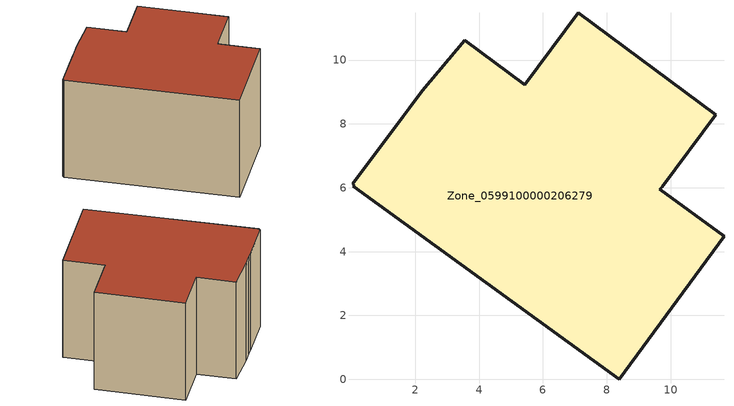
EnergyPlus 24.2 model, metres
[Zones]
Zone_0599100000206279
 floor ground (C_G): 2.21,9.04 3.55,10.62 5.43,9.23 7.1,11.48 11.41,8.29 9.74,6.04 9.66,5.95 11.67,4.48 8.39,0 0.05,6.04 0.09,6.09 0.03,6.12 1.62,8.24 1.8,8.49 z0
 wall outside (C_F): 11.41,8.29 7.1,11.48 5.43,9.23 3.55,10.62 2.21,9.04 1.8,8.49 1.62,8.24 0.03,6.12 0.09,6.09 0.05,6.04 8.39,0 11.67,4.48 9.66,5.95 9.74,6.04 11.41,8.29 z0:6.58
 roof outside (C_R): 0.05,6.04 8.39,0 11.67,4.48 9.66,5.95 9.74,6.04 11.41,8.29 7.1,11.48 5.43,9.23 3.55,10.62 2.21,9.04 1.8,8.49 1.62,8.24 0.03,6.12 0.09,6.09 z6.58
[BUILDING]
Pand.0599100000206279: North Axis=0; Terrain=City; Loads Convergence Tolerance Value=0.04; Temperature Convergence Tolerance Value=0.4; Solar Distribution=FullExterior; Maximum Number of Warmup Days=25; Minimum Number of Warmup Days=1
[Site:Location]
Rotterdam.The.Hague.AP_ZH_NLD Design_Conditions: Latitude=51.96; Longitude=4.45; Time Zone=1; Elevation=-4.5
[SITE:GROUNDTEMPERATURE:BUILDINGSURFACE]
18, 18, 18, 18, 18, 18, 18, 18, 18, 18, 18, 18
[MATERIAL] Thermal Absorptance=0.9; Solar Absorptance=0.7; Visible Absorptance=0.7
Name | Roughness | Thickness | Conductivity | Density | Specific Heat
G.D.1965 | MediumSmooth | 0.15 | 1 | 540 | 1210
F.D.1965 | Rough | 0.3 | 0.857143 | 1920 | 840
R.D.1965 | MediumRough | 0.2 | 0.08 | 1500 | 1000
[CONSTRUCTION]
C_G: G.D.1965
C_F: F.D.1965
C_R: R.D.1965
[ZONE]
Zone_0599100000206279: Type=1; Multiplier=1; Ceiling Height=Autocalculate; Volume=Autocalculate; Floor Area=autocalculate; Part of Total Floor Area=Yes
[ZONEINFILTRATION:DESIGNFLOWRATE]
Infil_Zone_0599100000206279: Zone or ZoneList or Space or SpaceList=Zone_0599100000206279; Schedule=AlwaysOn; Design Flow Rate Calculation Method=Flow/Area; Flow Rate per Floor Area=0.0042; Constant Term Coefficient=1; Temperature Term Coefficient=0; Velocity Term Coefficient=0; Velocity Squared Term Coefficient=0
[HVACTEMPLATE:ZONE:IDEALLOADSAIRSYSTEM]
Zone_0599100000206279: Maximum Heating Supply Air Temperature=50; Minimum Cooling Supply Air Temperature=13; Maximum Heating Supply Air Humidity Ratio=0.0156; Minimum Cooling Supply Air Humidity Ratio=0.0077; Heating Limit=NoLimit; Cooling Limit=NoLimit; Dehumidification Control Type=ConstantSensibleHeatRatio; Cooling Sensible Heat Ratio=0.7; Dehumidification Setpoint=60; Humidification Control Type=None; Humidification Setpoint=30; Outdoor Air Method=None; Outdoor Air Flow Rate per Person=0.00944; Outdoor Air Flow Rate per Zone Floor Area=0; Outdoor Air Flow Rate per Zone=0; Demand Controlled Ventilation Type=None; Outdoor Air Economizer Type=NoEconomizer; Heat Recovery Type=None; Sensible Heat Recovery Effectiveness=0.7; Latent Heat Recovery Effectiveness=0.65
[ZONECONTROL:THERMOSTAT]
ThermostatControl_Zone_0599100000206279: Zone or ZoneList=Zone_0599100000206279; Control Type Schedule=DualSetpointControlType; Control 1=Thermostat_Zone_0599100000206279; Temperature Difference Between Cutout And Setpoint=0
[THERMOSTATSETPOINT:DUALSETPOINT]
Thermostat_Zone_0599100000206279: Heating Setpoint Temperature Schedule=HeatingSetpoint_Zone_0599100000206279; Cooling Setpoint Temperature Schedule=CoolingSetpoint_Zone_0599100000206279
[SCHEDULE:COMPACT]
HeatingSetpoint_Zone_0599100000206279: Through: 12/31, For: AllDays, Until: 24:00, 21
CoolingSetpoint_Zone_0599100000206279: Through: 12/31, For: AllDays, Until: 24:00, 24
DualSetpointControlType: Through: 12/31, For: AllDays, Until: 24:00, 4
AlwaysOn: Through: 12/31, For: AllDays, Until: 24:00, 1
